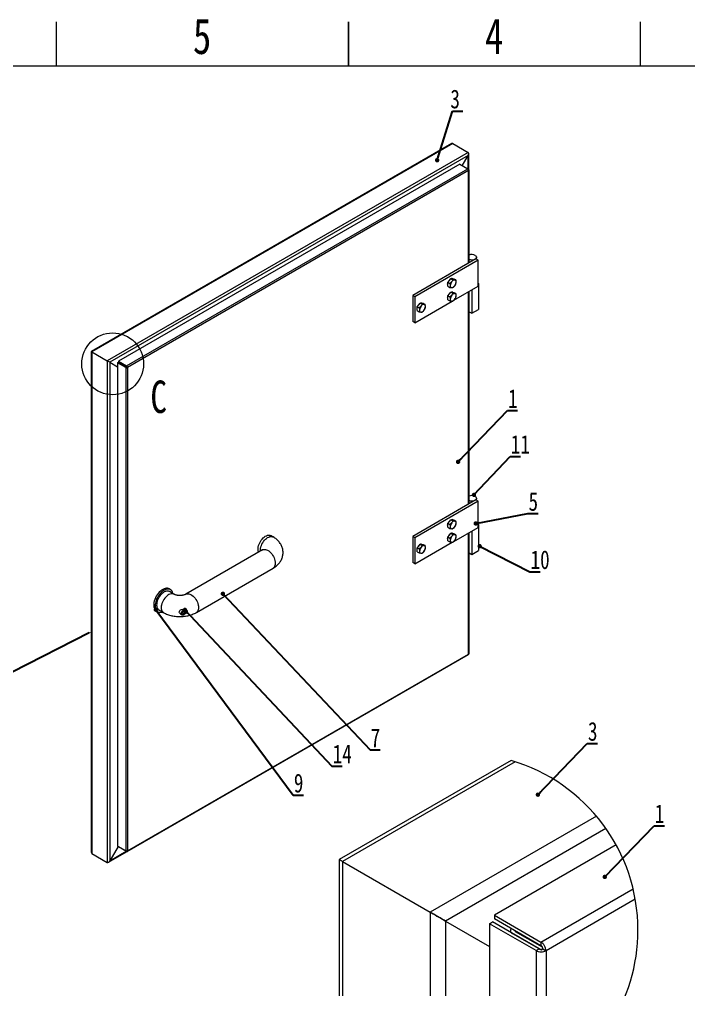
# Model space of a CAD drawing. Header units: millimetres. Extents: x 1498 to 4821, y -76 to 2271.
# Drawn here: x 2708 to 3626, y 939 to 2270 of the extents above; entities that cross this region are included whole.
import ezdxf
from ezdxf import colors
from ezdxf.entities.mleader import LeaderData, LeaderLine
from ezdxf.math import Vec2, Vec3

# ---------------------------------------------------------------- set-up
doc = ezdxf.new("R2010")
doc.units = ezdxf.units.MM
doc.styles.add('SLDTEXTSTYLE0', font='TXT', dxfattribs={"width": 0.75})
doc.dimstyles.new('SLDDIMSTYLE0', dxfattribs={"dimscale": 12, "dimtxt": 1.852083, "dimasz": 1.5, "dimexe": 0, "dimexo": 0.0625, "dimgap": 0.463021, "dimtad": 1, "dimdec": 0, "dimrnd": 1e-09, "dimzin": 12, "dimdsep": 46, "dimtxsty": 'SLDTEXTSTYLE0', "dimcen": 0.09, "dimadec": 0, "dimazin": 3, "dimtfac": 1, "dimtdec": 0, "dimtofl": 0, "dimtmove": 0, "dimatfit": 3, "dimfxl": 1, "dimfrac": 2, "dimtolj": 1, "dimtzin": 12, "dimarcsym": 0})

msp = doc.modelspace()

# ---------------------------------------------------------------- linework, layer by layer
at = {"linetype": 'Continuous', "lineweight": 18}
for p, q in [((2758.9, 2206.2), (2758.9, 2266.2)), ((3159.3, 2266.2), (3159.3, 2206.2)), ((3159.3, 2206.2), (3159.3, 2266.2)), ((3559.6, 2206.2), (3559.6, 2266.2)), ((1557.9, 2206.2), (4760.6, 2206.2))]:
    msp.add_line(p, q, dxfattribs=at)
at = {"lineweight": 18}
for p, q in [((3300.6, 2099.4), (2806.7, 1814.3)), ((3302.4, 2099.6), (2807.5, 1813.8)), ((3302.4, 2099.6), (3323.5, 2087.4)), ((3323.5, 2087.4), (2828.5, 1801.7)), ((3323.5, 2083.1), (2832.2, 1799.5)), ((3315.3, 2069), (3323.5, 2083.1)), ((3323.5, 2064.3), (3323.5, 2083.1)), ((3324.3, 2063.8), (3324.3, 2085.7)), ((3311.8, 2071), (2843.9, 1800.9)), ((2855.1, 1794.5), (3323, 2064.6)), ((3324.1, 2062.5), (2856.3, 1792.4)), ((3311.8, 2071), (3323, 2064.6)), ((3324.1, 2063.9), (3323, 2064.6)), ((3324.1, 2063.9), (3323.8, 2063.7)), ((3324.1, 1935.6), (3324.1, 2062.5)), ((3324.6, 1935.9), (3324.6, 2063.2)), ((3335, 1940.7), (3335, 1943.5)), ((3334, 1941.3), (3247.4, 1891.3)), ((3337.1, 1939.5), (3250.5, 1889.5)), ((3337.1, 1939.5), (3334, 1941.3)), ((3337.1, 1903.8), (3337.1, 1939.5)), ((3295.7, 1909.3), (3297.7, 1911.8)), ((3295.7, 1909.3), (3298.5, 1907.7)), ((3295.7, 1906.6), (3295.7, 1909.3)), ((3295.7, 1904), (3295.7, 1906.6)), ((3295.7, 1904), (3298.5, 1902.3)), ((3297.7, 1911.8), (3299.7, 1914.3)), ((3299.7, 1914.3), (3302.5, 1912.7)), ((3299.7, 1914.3), (3301.7, 1914.1)), ((3302.5, 1912.7), (3300.9, 1910)), ((3301.7, 1914.1), (3303.7, 1914)), ((3302.5, 1902), (3304.9, 1904.3)), ((3303.6, 1884.5), (3337.1, 1903.8)), ((3303.7, 1914), (3306.5, 1912.4)), ((3306.5, 1912.4), (3304.9, 1912.3)), ((3337.7, 1907.7), (3337.1, 1908.1)), ((3337.1, 1907.4), (3337.7, 1907.7)), ((3337.7, 1907.7), (3337.7, 1872)), ((3250.5, 1889.5), (3247.4, 1891.3)), ((3247.4, 1891.3), (3247.4, 1855.6)), ((3250.5, 1889.5), (3250.5, 1853.8)), ((3295.7, 1890.7), (3297.7, 1893.2)), ((3295.7, 1890.7), (3298.5, 1889.1)), ((3295.7, 1888.1), (3295.7, 1890.7)), ((3297.7, 1893.2), (3299.7, 1895.7)), ((3298.5, 1902.3), (3300.9, 1902)), ((3299.7, 1895.7), (3302.5, 1894.1)), ((3299.7, 1895.7), (3301.7, 1895.6)), ((3302.5, 1894.1), (3300.9, 1891.4)), ((3301.7, 1895.6), (3303.7, 1895.4)), ((3303.7, 1895.4), (3306.5, 1893.8)), ((3306.5, 1893.8), (3304.9, 1893.8)), ((3324.1, 1694.4), (3324.1, 1896.3)), ((3324.6, 1694.7), (3324.6, 1896.6)), ((3328.4, 1898.8), (3328.4, 1866.7)), ((3250.5, 1853.8), (3301.7, 1883.4)), ((3253.6, 1875.7), (3255.6, 1878.2)), ((3255.6, 1878.2), (3257.7, 1880.7)), ((3257.7, 1880.7), (3260.4, 1879.1)), ((3257.7, 1880.7), (3259.7, 1880.6)), ((3260.4, 1879.1), (3258.8, 1876.4)), ((3259.7, 1880.6), (3261.7, 1880.4)), ((3261.7, 1880.4), (3264.5, 1878.8)), ((3264.5, 1878.8), (3262.8, 1878.8)), ((3295.7, 1885.4), (3295.7, 1888.1)), ((3295.7, 1885.4), (3298.5, 1883.8)), ((3298.5, 1883.8), (3300.9, 1883.4)), ((3302.5, 1883.4), (3304.9, 1885.7)), ((3253.6, 1875.7), (3256.4, 1874.1)), ((3253.6, 1873.1), (3253.6, 1875.7)), ((3253.6, 1870.4), (3253.6, 1873.1)), ((3253.6, 1870.4), (3256.4, 1868.8)), ((3256.4, 1868.8), (3258.8, 1868.4)), ((3260.4, 1868.4), (3262.8, 1870.7)), ((3324.6, 1868.8), (3328.4, 1866.7)), ((3328.4, 1866.7), (3337.7, 1872)), ((3250.5, 1853.8), (3247.4, 1855.6)), ((2806.7, 1814.3), (2806.7, 1581)), ((2807.5, 1813.8), (2828.5, 1801.7)), ((2807.5, 1813.8), (2807.5, 1580.8)), ((2828.5, 1801.7), (2828.5, 1593.6)), ((2832.2, 1799.5), (2842.7, 1793.5)), ((2832.2, 1799.5), (2832.2, 1116)), ((2842.7, 1798.9), (2843.5, 1799.3)), ((2853.9, 1792.4), (2842.7, 1798.9)), ((2842.7, 1798.9), (2842.7, 1135.9)), ((2854.7, 1792.9), (2843.5, 1799.3)), ((2843.9, 1800.9), (2855.1, 1794.5)), ((2843.9, 1800.9), (2843.9, 1800.1)), ((2855.1, 1793.6), (2843.9, 1800.1)), ((2847.8, 1797.2), (2847.8, 1796.8)), ((2848.3, 1796.6), (2855.1, 1792.6)), ((2849, 1797), (2849, 1797.1)), ((2855.4, 1793.3), (2849, 1797)), ((2853.9, 1792.4), (2854.7, 1792.9)), ((2853.9, 1792.4), (2853.9, 1129.4)), ((2855.1, 1794.5), (2855.1, 1793.6)), ((2855.1, 1792.6), (2855.6, 1792.9)), ((2855.1, 1792.6), (2855.1, 1792.6)), ((2855.6, 1792.8), (2856.3, 1792.4)), ((2856.3, 1792.4), (2856.3, 1129.5)), ((3324.1, 1605), (3324.1, 1694.4)), ((3324.6, 1605.3), (3324.6, 1694.7)), ((3334, 1610.7), (3247.4, 1560.7)), ((3337.1, 1608.9), (3334, 1610.7)), ((3335, 1610.1), (3335, 1612.8)), ((3337.1, 1608.9), (3250.5, 1558.9)), ((3337.1, 1573.2), (3337.1, 1608.9)), ((2828.5, 1593.6), (2828.5, 1291.5)), ((3297.7, 1581.2), (3299.7, 1583.7)), ((3299.7, 1583.7), (3302.5, 1582.1)), ((3299.7, 1583.7), (3301.7, 1583.5)), ((3301.7, 1583.5), (3303.7, 1583.3)), ((3303.7, 1583.3), (3306.5, 1581.7)), ((2806.7, 1581), (2806.7, 1279.7)), ((2807.5, 1581.5), (2807.5, 1279.4)), ((3295.7, 1578.7), (3297.7, 1581.2)), ((3295.7, 1578.7), (3298.5, 1577.1)), ((3295.7, 1576), (3295.7, 1578.7)), ((3295.7, 1573.3), (3295.7, 1576)), ((3295.7, 1573.3), (3298.5, 1571.7)), ((3298.5, 1571.7), (3300.9, 1571.3)), ((3302.5, 1582.1), (3300.9, 1579.4)), ((3302.5, 1571.4), (3304.9, 1573.7)), ((3303.6, 1553.8), (3337.1, 1573.2)), ((3306.5, 1581.7), (3304.9, 1581.7)), ((3337.7, 1577.1), (3337.1, 1577.5)), ((3337.1, 1576.8), (3337.7, 1577.1)), ((3337.7, 1577.1), (3337.7, 1541.4)), ((3056, 1560.1), (3052.9, 1561.9)), ((3250.5, 1558.9), (3247.4, 1560.7)), ((3247.4, 1560.7), (3247.4, 1525)), ((3250.5, 1558.9), (3250.5, 1523.2)), ((3295.7, 1560.1), (3297.7, 1562.6)), ((3295.7, 1560.1), (3298.5, 1558.5)), ((3295.7, 1557.4), (3295.7, 1560.1)), ((3295.7, 1554.7), (3295.7, 1557.4)), ((3297.7, 1562.6), (3299.7, 1565.1)), ((3299.7, 1565.1), (3302.5, 1563.5)), ((3299.7, 1565.1), (3301.7, 1564.9)), ((3302.5, 1563.5), (3300.9, 1560.8)), ((3301.7, 1564.9), (3303.7, 1564.8)), ((3303.7, 1564.8), (3306.5, 1563.1)), ((3306.5, 1563.1), (3304.9, 1563.1)), ((3324.1, 1399.5), (3324.1, 1565.7)), ((3324.6, 1400.2), (3324.6, 1566)), ((3328.4, 1568.2), (3328.4, 1536)), ((3250.5, 1523.2), (3301.7, 1552.8)), ((3253.6, 1545.1), (3255.6, 1547.6)), ((3253.6, 1545.1), (3256.4, 1543.5)), ((3253.6, 1542.4), (3253.6, 1545.1)), ((3255.6, 1547.6), (3257.7, 1550.1)), ((3257.7, 1550.1), (3260.4, 1548.5)), ((3257.7, 1550.1), (3259.7, 1549.9)), ((3260.4, 1548.5), (3258.8, 1545.8)), ((3259.7, 1549.9), (3261.7, 1549.8)), ((3261.7, 1549.8), (3264.5, 1548.1)), ((3264.5, 1548.1), (3262.8, 1548.1)), ((3295.7, 1554.7), (3298.5, 1553.1)), ((3298.5, 1553.1), (3300.9, 1552.8)), ((3302.5, 1552.8), (3304.9, 1555.1)), ((3041.6, 1542.2), (2936.4, 1481.5)), ((3253.6, 1539.7), (3253.6, 1542.4)), ((3253.6, 1539.7), (3256.4, 1538.1)), ((3256.4, 1538.1), (3258.8, 1537.8)), ((3260.4, 1537.8), (3262.8, 1540.1)), ((3324.6, 1538.2), (3328.4, 1536)), ((3328.4, 1536), (3337.7, 1541.4)), ((2950.8, 1456.5), (3056, 1517.2)), ((3250.5, 1523.2), (3247.4, 1525)), ((2915.2, 1487.7), (2913.4, 1488.8)), ((2919.9, 1481.5), (2913.7, 1485.1)), ((2895.9, 1458.5), (2897.7, 1457.4)), ((2899.2, 1460.1), (2905.4, 1456.5)), ((2928.8, 1454.6), (2931.1, 1453.3)), ((2933.7, 1458.9), (2932.1, 1457)), ((2932.1, 1457), (2932.1, 1454.9)), ((2932.6, 1456.8), (2932.1, 1456.2)), ((2932.1, 1455.7), (2933.7, 1454.8)), ((2933.7, 1454.8), (2932.1, 1454.9)), ((2933.4, 1457.8), (2932.6, 1456.8)), ((2933.4, 1457.8), (2933.4, 1458.5)), ((2933.4, 1457.8), (2935.2, 1456.7)), ((2933.7, 1458.9), (2935.2, 1458.8)), ((2935.2, 1456.7), (2933.7, 1454.8)), ((2935.2, 1456.7), (2935.2, 1458.8)), ((2855.9, 1128.7), (3323.8, 1398.8)), ((2856.3, 1129.5), (3324.1, 1399.5)), ((3323.9, 1398.9), (3324.3, 1399.1)), ((3324.3, 1399.1), (3324.3, 1399.6)), ((2828.5, 1291.5), (2828.5, 1113.8)), ((2806.7, 1279), (2806.7, 1127.7)), ((2807.5, 1279.4), (2807.5, 1126)), ((3382.2, 1253.4), (3146.7, 1117.5)), ((3387.9, 1251.7), (3151.1, 1115)), ((3499.2, 1177.1), (3271.3, 1045.6)), ((3512.3, 1160.2), (3292.5, 1033.3)), ((2843.5, 1135.5), (2832.2, 1116)), ((2853.9, 1129.4), (2842.7, 1135.9)), ((2855.1, 1128.8), (2843.9, 1135.2)), ((2843.9, 1135.2), (2843.9, 1135.2)), ((3526.3, 1137.7), (3359.4, 1041.3)), ((2807.5, 1126), (2828.5, 1113.8)), ((2830.4, 1114), (2855.7, 1128.6)), ((2832.2, 1116), (2854.7, 1129)), ((2855.1, 1128.8), (2855.1, 1129.2)), ((3146.7, 1117.5), (3146.7, 845.7)), ((3151.1, 1115), (3271.3, 1045.6)), ((3151.1, 1115), (3151.1, 841.6)), ((3423.3, 1004.4), (3549.6, 1077.4)), ((3552.5, 1063.3), (3430.2, 992.6)), ((3271.3, 1045.6), (3271.3, 782.5)), ((3359.4, 1041.3), (3423.3, 1004.4)), ((3359.4, 1041.3), (3359.4, 1036.4)), ((3292.5, 1033.3), (3352.6, 998.6)), ((3292.5, 1033.3), (3292.5, 779.6)), ((3352.6, 1029.6), (3356.9, 1032.1)), ((3416.5, 992.8), (3352.6, 1029.6)), ((3352.6, 1029.6), (3352.6, 781.8)), ((3420.8, 995.2), (3356.9, 1032.1)), ((3423.3, 999.5), (3359.4, 1036.4)), ((3381.4, 1020.2), (3381.4, 1017.9)), ((3384.2, 1016.3), (3423.4, 993.7)), ((3388.5, 1018.7), (3388.5, 1019.6)), ((3425.2, 997.5), (3388.5, 1018.7)), ((3423.3, 1004.4), (3423.3, 999.5)), ((3416.5, 992.8), (3420.8, 995.2)), ((3416.5, 992.8), (3416.5, 801.4)), ((3423.4, 993.7), (3426, 995.2)), ((3423.4, 993.7), (3423.4, 993.6)), ((3426, 995.1), (3430.2, 992.6)), ((3430.2, 992.6), (3430.2, 808.4))]:
    msp.add_line(p, q, dxfattribs=at)
at = {"lineweight": 18, "flags": 128}
for points in [[(3333.1, 1946.1), (3334, 1945.5), (3334.6, 1944.8), (3334.9, 1944), (3335, 1943.2), (3334.7, 1942.4), (3334.1, 1941.6), (3333.3, 1940.9), (3332.3, 1940.4), (3331, 1940), (3329.7, 1939.7), (3328.3, 1939.7), (3326.8, 1939.8), (3325.5, 1940.1), (3324.6, 1940.4)], [(3295.3, 1906.9), (3295.4, 1908), (3295.7, 1909)], [(3295.7, 1905.1), (3295.4, 1905.8), (3295.3, 1906.9)], [(3295.3, 1888.3), (3295.4, 1889.4), (3295.7, 1890.4)], [(3295.7, 1886.5), (3295.4, 1887.3), (3295.3, 1888.3)], [(3253.3, 1873.3), (3253.4, 1874.4), (3253.6, 1875.4)], [(3253.6, 1871.5), (3253.4, 1872.3), (3253.3, 1873.3)], [(2848, 1797.7), (2847.9, 1797.6), (2847.8, 1797.4), (2847.8, 1797.2), (2847.8, 1797.1), (2847.9, 1796.9), (2848.1, 1796.7), (2848.3, 1796.6)], [(3333.1, 1615.5), (3334, 1614.9), (3334.6, 1614.1), (3334.9, 1613.3), (3335, 1612.5), (3334.7, 1611.7), (3334.1, 1611), (3333.3, 1610.3), (3332.3, 1609.8), (3331, 1609.4), (3329.7, 1609.1), (3328.3, 1609), (3326.8, 1609.2), (3325.5, 1609.4), (3324.6, 1609.7)], [(3295.3, 1576.2), (3295.4, 1577.4), (3295.7, 1578.4)], [(3295.7, 1574.5), (3295.4, 1575.2), (3295.3, 1576.2)], [(3036.3, 1539.2), (3036.1, 1539.6), (3035.7, 1541), (3035.5, 1542.6), (3035.5, 1544.3), (3035.7, 1546.2), (3036.1, 1548.1), (3036.8, 1550), (3037.6, 1551.9), (3038.6, 1553.8), (3039.7, 1555.5), (3041, 1557.1), (3042.4, 1558.6), (3043.8, 1559.9), (3045.3, 1560.9), (3046.8, 1561.7), (3048.3, 1562.3), (3049.7, 1562.5), (3051, 1562.5), (3052.2, 1562.2), (3052.9, 1561.9)], [(3038.6, 1540.5), (3038.6, 1540.8), (3038.6, 1542.6), (3038.8, 1544.4), (3039.2, 1546.3), (3039.9, 1548.2), (3040.7, 1550.1), (3041.7, 1552), (3042.8, 1553.7), (3044.1, 1555.4), (3045.5, 1556.8), (3046.9, 1558.1), (3048.4, 1559.1), (3049.9, 1559.9), (3051.4, 1560.5), (3052.8, 1560.7), (3054.1, 1560.7), (3055.3, 1560.4), (3056, 1560.1)], [(3295.3, 1557.6), (3295.4, 1558.8), (3295.7, 1559.8)], [(3295.7, 1555.9), (3295.4, 1556.6), (3295.3, 1557.6)], [(3253.3, 1542.6), (3253.4, 1543.8), (3253.6, 1544.8)], [(3041.6, 1542.2), (3041.7, 1542.3), (3042.8, 1542.7), (3044.1, 1542.9), (3045.5, 1542.8), (3046.9, 1542.4), (3048.4, 1541.7), (3049.9, 1540.8), (3051.4, 1539.6), (3052.8, 1538.3), (3054.1, 1536.7), (3055.3, 1535), (3056.4, 1533.2), (3057.3, 1531.3), (3058, 1529.4), (3058.5, 1527.5), (3058.9, 1525.6), (3059, 1523.8)], [(3253.6, 1540.9), (3253.4, 1541.6), (3253.3, 1542.6)], [(3059, 1523.8), (3058.9, 1522.2), (3058.5, 1520.7), (3058, 1519.4), (3057.3, 1518.3), (3056.4, 1517.5), (3056, 1517.2)], [(2913.4, 1488.8), (2912.4, 1489.2), (2911, 1489.6), (2909.6, 1489.6), (2908, 1489.3), (2906.4, 1488.8), (2904.7, 1488), (2903.1, 1486.9), (2901.5, 1485.6), (2899.9, 1484.1), (2898.4, 1482.4), (2897, 1480.6), (2895.8, 1478.6), (2894.7, 1476.5), (2893.8, 1474.4), (2893.1, 1472.3), (2892.6, 1470.1), (2892.3, 1468.1), (2892.2, 1466.2), (2892.4, 1464.3), (2892.8, 1462.7), (2893.3, 1461.2), (2894.1, 1460), (2895.1, 1459), (2895.9, 1458.5)], [(2918.6, 1482.2), (2918.5, 1482.7), (2918.1, 1484.3), (2917.4, 1485.6), (2916.5, 1486.7), (2915.4, 1487.6), (2914.2, 1488.2), (2912.9, 1488.5), (2911.4, 1488.5), (2909.9, 1488.3), (2908.2, 1487.7), (2906.6, 1486.9), (2904.9, 1485.9), (2903.3, 1484.6), (2901.7, 1483), (2900.3, 1481.3), (2898.9, 1479.5), (2897.7, 1477.5), (2896.6, 1475.4), (2895.7, 1473.3), (2895, 1471.2), (2894.5, 1469.1), (2894.2, 1467), (2894.1, 1465.1), (2894.2, 1463.3), (2894.6, 1461.6), (2895.2, 1460.2), (2896, 1458.9), (2896.9, 1457.9), (2898.1, 1457.2), (2899.4, 1456.8), (2900.8, 1456.6), (2902.3, 1456.7), (2903.9, 1457.1), (2904.2, 1457.2)], [(2913.7, 1485.1), (2913.6, 1485.1), (2912.4, 1485.6), (2911.1, 1485.7), (2909.8, 1485.6), (2908.3, 1485.2), (2906.8, 1484.6), (2905.4, 1483.6), (2903.9, 1482.5), (2902.5, 1481.1), (2901.1, 1479.6), (2899.9, 1477.9), (2898.9, 1476), (2898, 1474.2), (2897.2, 1472.2), (2896.7, 1470.3), (2896.4, 1468.4), (2896.3, 1466.7)], [(2919.8, 1481.5), (2919.7, 1481.6), (2918.6, 1482), (2917.3, 1482.2), (2916, 1482.1), (2914.5, 1481.7), (2913, 1481), (2911.5, 1480.1), (2910.1, 1478.9), (2908.7, 1477.5), (2907.3, 1476), (2906.1, 1474.3), (2905.1, 1472.5), (2904.1, 1470.6), (2903.4, 1468.7), (2902.9, 1466.7), (2902.6, 1464.9), (2902.4, 1463.1)], [(2936.4, 1481.5), (2936.5, 1481.6), (2937.7, 1482), (2938.9, 1482.2), (2940.3, 1482.1), (2941.7, 1481.7), (2943.2, 1481), (2944.7, 1480.1), (2946.2, 1478.9), (2947.6, 1477.5), (2948.9, 1476), (2950.1, 1474.3), (2951.2, 1472.5), (2952.1, 1470.6), (2952.8, 1468.7), (2953.4, 1466.7), (2953.7, 1464.9), (2953.8, 1463.1)], [(2896.3, 1466.7), (2896.4, 1465), (2896.7, 1463.5), (2897.2, 1462.2), (2898, 1461.1), (2898.9, 1460.3), (2899.2, 1460.1)], [(2902.4, 1463.1), (2902.6, 1461.4), (2902.9, 1460), (2903.4, 1458.7), (2904.1, 1457.6), (2905.1, 1456.7), (2905.4, 1456.5)], [(2928.8, 1454.7), (2928.4, 1454.9), (2927.6, 1455.9), (2927.3, 1457), (2927.5, 1458), (2928.1, 1459), (2929.1, 1459.9), (2930.4, 1460.6), (2932.1, 1461), (2934.3, 1461), (2936.4, 1460.3), (2936.4, 1460.3)], [(2931.1, 1453.3), (2930.9, 1453.4), (2930.5, 1454), (2930.3, 1454.8), (2930.3, 1455.8), (2930.5, 1456.8), (2930.9, 1457.9), (2931.5, 1458.9), (2932.3, 1459.8), (2933.1, 1460.5), (2933.9, 1460.9), (2934.4, 1461)], [(2936.4, 1458.4), (2936.3, 1459.2), (2936, 1459.9), (2935.5, 1460.3), (2934.8, 1460.4), (2934.1, 1460.2), (2933.3, 1459.7), (2932.6, 1459.1), (2931.9, 1458.2), (2931.4, 1457.2), (2931.1, 1456.2), (2931, 1455.3), (2931.1, 1454.5), (2931.4, 1453.8), (2931.9, 1453.4), (2932.6, 1453.3), (2933.3, 1453.5), (2934.1, 1454), (2934.8, 1454.6), (2935.5, 1455.5), (2936, 1456.5), (2936.3, 1457.5), (2936.4, 1458.4)], [(2953.8, 1463.1), (2953.7, 1461.4), (2953.4, 1460), (2952.8, 1458.7), (2952.1, 1457.6), (2951.2, 1456.7), (2950.8, 1456.5)], [(3151.1, 1115), (3149.3, 1116), (3147.9, 1116.8), (3147, 1117.3), (3146.7, 1117.5), (3146.7, 1117.5)], [(3151.1, 1115), (3149.4, 1115.9), (3148.1, 1116.7), (3147.2, 1117.2), (3146.8, 1117.5), (3146.7, 1117.5)], [(3271.3, 1045.6), (3273.3, 1044.4), (3275.6, 1043.1), (3278.1, 1041.7), (3280.6, 1040.2), (3283.2, 1038.7), (3285.8, 1037.2), (3288.3, 1035.8), (3290.5, 1034.5), (3292.5, 1033.3)], [(3292.5, 1033.3), (3290.3, 1034.6), (3287.7, 1036.1), (3284.9, 1037.8), (3281.9, 1039.5), (3279, 1041.1), (3276.2, 1042.8), (3273.6, 1044.3), (3271.3, 1045.6)], [(3382.6, 1023), (3382.1, 1022.4), (3381.6, 1021.3), (3381.4, 1020.2), (3381.6, 1019.1), (3382.1, 1018.1), (3383, 1017.1), (3384.2, 1016.3)]]:
    msp.add_lwpolyline(points, dxfattribs=at)
at = {"lineweight": 18}
msp.add_circle((2836, 1797.4), 42.4, dxfattribs=at)
for centre, radius, start, end in [((3328.4, 1937.1), 10.2, 62.6432, 111.7686), ((3304, 1906.5), 8.64, 122.9846, 159.4263), ((3307.6, 1904.4), 8.73, 140.2279, 177.3607), ((3301.3, 1904.4), 2.5, 170.7481, 259.4532), ((3301.1, 1912), 2.36, 62.3742, 107.3122), ((3305.2, 1907.1), 5.19, 93.4295, 146.5651), ((3300.5, 1907.1), 5.19, 273.4295, 326.5651), ((3304.4, 1909.9), 2.5, 350.7481, 79.4532), ((3298.2, 1909.9), 8.73, 320.2279, 357.3607), ((3304, 1888), 8.64, 122.9846, 159.4263), ((3307.6, 1885.8), 8.73, 140.2279, 177.3607), ((3301.1, 1893.4), 2.36, 62.3742, 107.3122), ((3305.2, 1888.6), 5.19, 93.4295, 146.5651), ((3304.4, 1891.3), 2.5, 350.7481, 79.4532), ((3298.2, 1891.3), 8.73, 320.2279, 357.3607), ((3261.9, 1873), 8.64, 122.9846, 159.4263), ((3265.5, 1870.8), 8.73, 140.2279, 177.3607), ((3259, 1878.4), 2.36, 62.3742, 107.3122), ((3263.1, 1873.6), 5.19, 93.4295, 146.5651), ((3262.3, 1876.3), 2.5, 350.7481, 79.4532), ((3256.1, 1876.3), 8.73, 320.2279, 357.3607), ((3301.3, 1885.8), 2.5, 170.7481, 259.4532), ((3300.5, 1888.6), 5.19, 273.4295, 326.5651), ((3259.2, 1870.8), 2.5, 170.7481, 259.4532), ((3258.5, 1873.6), 5.19, 273.4295, 326.5651), ((2849.1, 1797.3), 0.324, 185.6948, 245.6253), ((3328.4, 1606.5), 10.2, 62.6432, 111.7686), ((3301.1, 1581.4), 2.36, 62.3742, 107.3122), ((3304, 1575.9), 8.64, 122.9846, 159.4263), ((3307.6, 1573.8), 8.73, 140.2279, 177.3607), ((3301.3, 1573.8), 2.5, 170.7481, 259.4532), ((3305.2, 1576.5), 5.19, 93.4295, 146.5651), ((3300.5, 1576.5), 5.19, 273.4295, 326.5651), ((3304.4, 1579.2), 2.5, 350.7481, 79.4532), ((3298.2, 1579.2), 8.73, 320.2279, 357.3607), ((3304, 1557.3), 8.64, 122.9846, 159.4263), ((3307.6, 1555.2), 8.73, 140.2279, 177.3607), ((3301.1, 1562.8), 2.36, 62.3742, 107.3122), ((3305.2, 1557.9), 5.19, 93.4295, 146.5651), ((3304.4, 1560.7), 2.5, 350.7481, 79.4532), ((3298.2, 1560.7), 8.73, 320.2279, 357.3607), ((3261.9, 1542.3), 8.64, 122.9846, 159.4263), ((3265.5, 1540.2), 8.73, 140.2279, 177.3607), ((3259, 1547.8), 2.36, 62.3742, 107.3122), ((3263.1, 1542.9), 5.19, 93.4295, 146.5651), ((3262.3, 1545.7), 2.5, 350.7481, 79.4532), ((3256.1, 1545.7), 8.73, 320.2279, 357.3607), ((3301.3, 1555.2), 2.5, 170.7481, 259.4532), ((3300.5, 1557.9), 5.19, 273.4295, 326.5651), ((3259.2, 1540.2), 2.5, 170.7481, 259.4532), ((3258.5, 1542.9), 5.19, 273.4295, 326.5651), ((2930.2, 1458.8), 3.13, 309.1652, 321.518), ((2929.9, 1459), 3.5, 320.6077, 351.4683), ((3314, 1021), 242.3, 0.0001, 73.6477), ((3314, 1021), 242.3, 226.3466, 360), ((3389.2, 1020.4), 1.85, 185.7022, 245.6124)]:
    msp.add_arc(centre, radius, start, end, dxfattribs=at)
for centre, major_axis, ratio, start_param, end_param in [((3300.6, 2096.4), (1.86, 3.21), 0.577335, 0.000041, 0.785358), ((3300.6, 2096.4), (1.86, 3.21), 0.577335, 0.000041, 0.785358), ((3321.6, 2084.2), (1.86, 3.21), 0.577335, 4.71243, 6.283226), ((3321.6, 2084.2), (1.86, 3.21), 0.577335, 4.71243, 6.283226), ((2809.3, 1812.8), (2.63, -1.52), 0.00007, 2.356235, 3.141552), ((2809.3, 1812.8), (2.63, -1.52), 0.00007, 2.356235, 3.141633), ((2830.4, 1800.6), (2.63, -1.52), 0.00007, 0.785439, 2.356235), ((2830.4, 1800.6), (2.63, -1.52), 0.00007, 0.785439, 2.356235), ((2809.3, 1129.2), (1.86, 3.21), 0.577335, 2.356235, 3.141633), ((2809.3, 1129.2), (1.86, 3.21), 0.577335, 2.356235, 3.141633), ((2830.4, 1117), (1.86, 3.21), 0.577335, 3.141633, 4.71243), ((2830.4, 1117), (1.86, 3.21), 0.577335, 3.141633, 4.71243)]:
    msp.add_ellipse(centre, major_axis=major_axis, ratio=ratio, start_param=start_param, end_param=end_param, dxfattribs=at)
for points in [[(3323, 2064.6), (3323.1, 2064.5), (3323.4, 2064.2), (3323.8, 2063.7), (3324.1, 2063.1), (3324.1, 2062.7), (3324.1, 2062.5)], [(3324.1, 2062.5), (3324.3, 2062.6), (3324.6, 2062.8), (3324.7, 2063.2), (3324.6, 2063.6), (3324.3, 2063.8), (3324.1, 2063.9)], [(2853.9, 1792.4), (2854.1, 1792.4), (2854.4, 1792.2), (2855.1, 1792.1), (2855.8, 1792.2), (2856.1, 1792.3), (2856.3, 1792.4)], [(2854.7, 1792.9), (2854.7, 1792.8), (2854.9, 1792.8), (2855.1, 1792.7), (2855.4, 1792.8), (2855.5, 1792.8), (2855.6, 1792.8)], [(2856.3, 1792.4), (2856.3, 1792.6), (2856.3, 1793), (2856, 1793.6), (2855.6, 1794.2), (2855.3, 1794.4), (2855.1, 1794.5)], [(2855.6, 1792.8), (2855.6, 1792.9), (2855.5, 1793.1), (2855.4, 1793.3), (2855.3, 1793.5), (2855.2, 1793.6), (2855.1, 1793.6)], [(3324.6, 1400.2), (3324.6, 1400.1), (3324.6, 1399.8), (3324.3, 1399.6), (3324.1, 1399.5)], [(2856.3, 1129.5), (2856.1, 1129.4), (2855.8, 1129.2), (2855.1, 1129.1), (2854.4, 1129.2), (2854.1, 1129.4), (2853.9, 1129.4)], [(2855.1, 1128.8), (2855.3, 1128.7), (2855.6, 1128.6), (2856, 1128.7), (2856.3, 1129), (2856.3, 1129.3), (2856.3, 1129.5)]]:
    msp.add_open_spline(points, degree=3, dxfattribs=at)
for points, knots in [([(3300.9, 1910), (3300.8, 1909.9), (3300.1, 1909.1), (3299.3, 1908.4), (3298.5, 1907.7)], [0, 0, 0, 0, 0.070215, 1, 1, 1, 1]), ([(3298.5, 1907.7), (3298.6, 1907), (3298.8, 1906), (3298.8, 1905), (3298.8, 1904.8)], [0, 0, 0, 0, 0.7581486, 1, 1, 1, 1]), ([(3298.8, 1904.8), (3298.8, 1904.1), (3298.7, 1903.3), (3298.5, 1902.5), (3298.5, 1902.3)], [0, 0, 0, 0, 0.776287, 1, 1, 1, 1]), ([(3304.9, 1912.3), (3304.8, 1912.3), (3304.1, 1912.4), (3303.3, 1912.6), (3302.5, 1912.7)], [0, 0, 0, 0, 0.070215, 1, 1, 1, 1]), ([(3304.9, 1904.3), (3304.9, 1904.3), (3305.6, 1905.2), (3306.1, 1906.1), (3306.5, 1907)], [0, 0, 0, 0, 0.070215, 1, 1, 1, 1]), ([(3306.9, 1909.5), (3306.9, 1909.7), (3306.9, 1910.6), (3306.7, 1911.6), (3306.5, 1912.4)], [0, 0, 0, 0, 0.241851, 1, 1, 1, 1]), ([(3306.5, 1907), (3306.6, 1907.2), (3306.8, 1907.9), (3306.8, 1908.8), (3306.9, 1909.5)], [0, 0, 0, 0, 0.223713, 1, 1, 1, 1]), ([(3300.9, 1891.4), (3300.8, 1891.4), (3300.1, 1890.5), (3299.3, 1889.8), (3298.5, 1889.1)], [0, 0, 0, 0, 0.070215, 1, 1, 1, 1]), ([(3300.9, 1902), (3300.9, 1902), (3301.6, 1901.9), (3302.1, 1901.9), (3302.5, 1902)], [0, 0, 0, 0, 0.070215, 1, 1, 1, 1]), ([(3304.9, 1893.8), (3304.8, 1893.8), (3304.1, 1893.8), (3303.3, 1894), (3302.5, 1894.1)], [0, 0, 0, 0, 0.070215, 1, 1, 1, 1]), ([(3306.9, 1890.9), (3306.9, 1891.1), (3306.9, 1892), (3306.7, 1893), (3306.5, 1893.8)], [0, 0, 0, 0, 0.241851, 1, 1, 1, 1]), ([(3306.5, 1888.4), (3306.6, 1888.6), (3306.8, 1889.3), (3306.8, 1890.2), (3306.9, 1890.9)], [0, 0, 0, 0, 0.223713, 1, 1, 1, 1]), ([(3258.8, 1876.4), (3258.7, 1876.4), (3258, 1875.5), (3257.2, 1874.8), (3256.4, 1874.1)], [0, 0, 0, 0, 0.070215, 1, 1, 1, 1]), ([(3262.8, 1878.8), (3262.8, 1878.8), (3262.1, 1878.8), (3261.2, 1879), (3260.4, 1879.1)], [0, 0, 0, 0, 0.070215, 1, 1, 1, 1]), ([(3264.8, 1875.9), (3264.8, 1876.1), (3264.8, 1877), (3264.6, 1878), (3264.5, 1878.8)], [0, 0, 0, 0, 0.241851, 1, 1, 1, 1]), ([(3264.5, 1873.4), (3264.5, 1873.6), (3264.7, 1874.3), (3264.8, 1875.2), (3264.8, 1875.9)], [0, 0, 0, 0, 0.223713, 1, 1, 1, 1]), ([(3298.5, 1889.1), (3298.6, 1888.4), (3298.8, 1887.4), (3298.8, 1886.5), (3298.8, 1886.2)], [0, 0, 0, 0, 0.7581486, 1, 1, 1, 1]), ([(3298.8, 1886.2), (3298.8, 1885.6), (3298.7, 1884.7), (3298.5, 1883.9), (3298.5, 1883.8)], [0, 0, 0, 0, 0.776287, 1, 1, 1, 1]), ([(3300.9, 1883.4), (3300.9, 1883.4), (3301.6, 1883.3), (3302.1, 1883.4), (3302.5, 1883.4)], [0, 0, 0, 0, 0.070215, 1, 1, 1, 1]), ([(3304.9, 1885.7), (3304.9, 1885.8), (3305.6, 1886.6), (3306.1, 1887.5), (3306.5, 1888.4)], [0, 0, 0, 0, 0.070215, 1, 1, 1, 1]), ([(3256.4, 1874.1), (3256.6, 1873.4), (3256.7, 1872.4), (3256.8, 1871.5), (3256.8, 1871.2)], [0, 0, 0, 0, 0.7581486, 1, 1, 1, 1]), ([(3256.8, 1871.2), (3256.7, 1870.6), (3256.7, 1869.7), (3256.5, 1868.9), (3256.4, 1868.8)], [0, 0, 0, 0, 0.776287, 1, 1, 1, 1]), ([(3258.8, 1868.4), (3258.8, 1868.4), (3259.5, 1868.3), (3260, 1868.4), (3260.4, 1868.4)], [0, 0, 0, 0, 0.070215, 1, 1, 1, 1]), ([(3262.8, 1870.7), (3262.9, 1870.8), (3263.5, 1871.6), (3264, 1872.5), (3264.5, 1873.4)], [0, 0, 0, 0, 0.070215, 1, 1, 1, 1]), ([(3300.9, 1579.4), (3300.8, 1579.3), (3300.1, 1578.5), (3299.3, 1577.8), (3298.5, 1577.1)], [0, 0, 0, 0, 0.070215, 1, 1, 1, 1]), ([(3298.5, 1577.1), (3298.6, 1576.3), (3298.8, 1575.3), (3298.8, 1574.4), (3298.8, 1574.2)], [0, 0, 0, 0, 0.7581486, 1, 1, 1, 1]), ([(3298.8, 1574.2), (3298.8, 1573.5), (3298.7, 1572.6), (3298.5, 1571.9), (3298.5, 1571.7)], [0, 0, 0, 0, 0.776287, 1, 1, 1, 1]), ([(3300.9, 1571.3), (3300.9, 1571.3), (3301.6, 1571.3), (3302.1, 1571.3), (3302.5, 1571.4)], [0, 0, 0, 0, 0.070215, 1, 1, 1, 1]), ([(3304.9, 1581.7), (3304.8, 1581.7), (3304.1, 1581.8), (3303.3, 1581.9), (3302.5, 1582.1)], [0, 0, 0, 0, 0.070215, 1, 1, 1, 1]), ([(3304.9, 1573.7), (3304.9, 1573.7), (3305.6, 1574.6), (3306.1, 1575.5), (3306.5, 1576.4)], [0, 0, 0, 0, 0.070215, 1, 1, 1, 1]), ([(3306.9, 1578.8), (3306.9, 1579.1), (3306.9, 1580), (3306.7, 1581), (3306.5, 1581.7)], [0, 0, 0, 0, 0.241851, 1, 1, 1, 1]), ([(3306.5, 1576.4), (3306.6, 1576.5), (3306.8, 1577.3), (3306.8, 1578.2), (3306.9, 1578.8)], [0, 0, 0, 0, 0.223713, 1, 1, 1, 1]), ([(3056, 1517.2), (3056.5, 1517.5), (3057.9, 1518.3), (3059.9, 1519.8), (3062, 1521.6), (3063.8, 1523.5), (3065.3, 1525.5), (3066.7, 1527.6), (3067.9, 1529.9), (3068.7, 1532.4), (3069.3, 1534.9), (3069.6, 1537.3), (3069.6, 1539.8), (3069.4, 1542.3), (3068.8, 1544.6), (3068, 1546.9), (3067, 1549.1), (3065.7, 1551.3), (3064.2, 1553.3), (3062.5, 1555.2), (3060.6, 1557), (3058.4, 1558.6), (3056.8, 1559.6), (3056, 1560.1)], [0, 0, 0, 0, 0.033203, 0.089383, 0.139318, 0.187951, 0.235313, 0.281545, 0.331911, 0.381016, 0.428945, 0.47594, 0.522251, 0.568124, 0.613739, 0.659357, 0.705246, 0.751685, 0.798953, 0.847313, 0.896972, 0.948034, 1, 1, 1, 1]), ([(3300.9, 1560.8), (3300.8, 1560.7), (3300.1, 1559.9), (3299.3, 1559.2), (3298.5, 1558.5)], [0, 0, 0, 0, 0.070215, 1, 1, 1, 1]), ([(3298.5, 1558.5), (3298.6, 1557.8), (3298.8, 1556.8), (3298.8, 1555.8), (3298.8, 1555.6)], [0, 0, 0, 0, 0.7581486, 1, 1, 1, 1]), ([(3304.9, 1563.1), (3304.8, 1563.1), (3304.1, 1563.2), (3303.3, 1563.4), (3302.5, 1563.5)], [0, 0, 0, 0, 0.070215, 1, 1, 1, 1]), ([(3304.9, 1555.1), (3304.9, 1555.1), (3305.6, 1556), (3306.1, 1556.9), (3306.5, 1557.8)], [0, 0, 0, 0, 0.070215, 1, 1, 1, 1]), ([(3306.9, 1560.3), (3306.9, 1560.5), (3306.9, 1561.4), (3306.7, 1562.4), (3306.5, 1563.1)], [0, 0, 0, 0, 0.241851, 1, 1, 1, 1]), ([(3306.5, 1557.8), (3306.6, 1558), (3306.8, 1558.7), (3306.8, 1559.6), (3306.9, 1560.3)], [0, 0, 0, 0, 0.223713, 1, 1, 1, 1]), ([(3258.8, 1545.8), (3258.7, 1545.7), (3258, 1544.9), (3257.2, 1544.2), (3256.4, 1543.5)], [0, 0, 0, 0, 0.070215, 1, 1, 1, 1]), ([(3256.4, 1543.5), (3256.6, 1542.8), (3256.7, 1541.8), (3256.8, 1540.8), (3256.8, 1540.6)], [0, 0, 0, 0, 0.7581486, 1, 1, 1, 1]), ([(3262.8, 1548.1), (3262.8, 1548.1), (3262.1, 1548.2), (3261.2, 1548.4), (3260.4, 1548.5)], [0, 0, 0, 0, 0.070215, 1, 1, 1, 1]), ([(3264.8, 1545.3), (3264.8, 1545.5), (3264.8, 1546.4), (3264.6, 1547.4), (3264.5, 1548.1)], [0, 0, 0, 0, 0.241851, 1, 1, 1, 1]), ([(3264.5, 1542.8), (3264.5, 1543), (3264.7, 1543.7), (3264.8, 1544.6), (3264.8, 1545.3)], [0, 0, 0, 0, 0.223713, 1, 1, 1, 1]), ([(3298.8, 1555.6), (3298.8, 1554.9), (3298.7, 1554.1), (3298.5, 1553.3), (3298.5, 1553.1)], [0, 0, 0, 0, 0.776287, 1, 1, 1, 1]), ([(3300.9, 1552.8), (3300.9, 1552.8), (3301.6, 1552.7), (3302.1, 1552.7), (3302.5, 1552.8)], [0, 0, 0, 0, 0.070215, 1, 1, 1, 1]), ([(3042, 1542.5), (3042, 1542.5), (3042, 1542.5), (3041.9, 1542.4), (3041.6, 1542.3), (3041.6, 1542.2)], [0, 0, 0, 0, 0.3069716, 0.7609499, 1, 1, 1, 1]), ([(3256.8, 1540.6), (3256.7, 1539.9), (3256.7, 1539.1), (3256.5, 1538.3), (3256.4, 1538.1)], [0, 0, 0, 0, 0.776287, 1, 1, 1, 1]), ([(3258.8, 1537.8), (3258.8, 1537.8), (3259.5, 1537.7), (3260, 1537.7), (3260.4, 1537.8)], [0, 0, 0, 0, 0.070215, 1, 1, 1, 1]), ([(3262.8, 1540.1), (3262.9, 1540.1), (3263.5, 1541), (3264, 1541.9), (3264.5, 1542.8)], [0, 0, 0, 0, 0.070215, 1, 1, 1, 1]), ([(2936.4, 1481.5), (2936.3, 1481.4), (2936, 1481.3), (2935.4, 1481), (2934.4, 1480.6), (2933.2, 1480.3), (2931.9, 1480), (2930.4, 1479.8), (2928.9, 1479.7), (2927.2, 1479.7), (2925.7, 1479.8), (2924.2, 1480.1), (2922.8, 1480.4), (2921.6, 1480.7), (2920.7, 1481.1), (2920.2, 1481.3), (2919.9, 1481.5), (2919.9, 1481.5)], [0, 0, 0, 0, 0.0380797, 0.1054181, 0.173794, 0.2440232, 0.3161872, 0.3900696, 0.4652551, 0.5412156, 0.617368, 0.6929572, 0.7674926, 0.8406354, 0.9122957, 0.9769859, 1, 1, 1, 1]), ([(2905.4, 1456.5), (2906, 1456.2), (2907.3, 1455.4), (2909.7, 1454.3), (2912.6, 1453.3), (2915.5, 1452.4), (2918.6, 1451.7), (2921.7, 1451.2), (2924.9, 1450.9), (2928.1, 1450.8), (2931.3, 1450.9), (2934.4, 1451.2), (2937.6, 1451.7), (2940.6, 1452.4), (2943.7, 1453.3), (2946.6, 1454.4), (2949, 1455.5), (2950.3, 1456.2), (2950.8, 1456.5)], [0, 0, 0, 0, 0.039568, 0.105293, 0.171178, 0.237124, 0.302892, 0.368411, 0.433719, 0.498922, 0.56416, 0.629567, 0.695284, 0.761473, 0.828276, 0.89578, 0.963963, 1, 1, 1, 1]), ([(2931.1, 1453.3), (2931.3, 1453.2), (2931.7, 1453), (2932.4, 1453), (2933.1, 1453.2), (2933.9, 1453.6), (2934.7, 1454.3), (2935.4, 1455.1), (2935.9, 1456.1), (2936.4, 1457.1), (2936.5, 1458), (2936.6, 1458.6), (2936.5, 1459.3), (2936.4, 1459.9), (2936.1, 1460.3), (2935.9, 1460.5)], [0, 0, 0, 0, 0.061855, 0.141012, 0.222291, 0.307837, 0.395575, 0.483278, 0.570795, 0.658469, 0.746623, 0.794342, 0.841552, 0.931276, 1, 1, 1, 1]), ([(2936.4, 1460.3), (2936.8, 1460.1), (2937.5, 1459.6), (2938.2, 1458.6), (2938.3, 1457.6), (2938, 1456.7), (2937.3, 1455.7), (2936.2, 1454.9), (2935.2, 1454.6), (2934.8, 1454.4)], [0, 0, 0, 0, 0.162143, 0.295157, 0.428874, 0.546907, 0.667773, 0.84511, 1, 1, 1, 1]), ([(3324.1, 1399.5), (3324.1, 1399.4), (3324.1, 1399), (3323.9, 1398.8), (3323.8, 1398.8), (3323.8, 1398.8)], [0, 0, 0, 0, 0.499949, 0.999898, 1, 1, 1, 1]), ([(3430.2, 992.6), (3430.1, 993.8), (3429.8, 996.1), (3428.2, 999.4), (3426.1, 1002.4), (3424.2, 1003.8), (3423.3, 1004.4)], [0, 0, 0, 0, 0.23645, 0.499, 0.762016, 1, 1, 1, 1]), ([(3426, 995.1), (3425.9, 995.5), (3425.8, 996.4), (3425.2, 997.6), (3424.4, 998.8), (3423.6, 999.3), (3423.3, 999.5)], [0, 0, 0, 0, 0.235226, 0.497384, 0.760781, 1, 1, 1, 1]), ([(3416.5, 992.8), (3417.5, 992.3), (3419.7, 991.3), (3423.4, 990.9), (3427, 991.2), (3429.2, 992.2), (3430.2, 992.6)], [0, 0, 0, 0, 0.237975, 0.501005, 0.763542, 1, 1, 1, 1]), ([(3420.8, 995.2), (3421.1, 995), (3422, 994.6), (3423.4, 994.5), (3424.7, 994.6), (3425.6, 994.9), (3426, 995.1)], [0, 0, 0, 0, 0.239217, 0.502643, 0.764769, 1, 1, 1, 1])]:
    msp.add_open_spline(points, degree=3, knots=knots, dxfattribs=at)

# ---------------------------------------------------------------- texts
at = {"style": 'SLDTEXTSTYLE0', "width": 0.75}
for s, height, p in [('3', 25.7, (3299, 2147.8)), ('1', 25.7, (3378.2, 1737)), ('11', 25.65, (3381.9, 1674.2)), ('5', 25.7, (3406.2, 1595.9)), ('10', 25.65, (3409, 1516)), ('3', 25.7, (3487.7, 1280.6)), ('7', 25.7, (3189.7, 1271.7)), ('14', 25.65, (3137.6, 1249.6)), ('9', 25.7, (3084.4, 1209.7)), ('1', 25.7, (3579.3, 1167.7))]:
    msp.add_text(s, height=height, dxfattribs=at).set_placement(p)
at = {"linetype": 'Continuous', "lineweight": 18, "char_height": 48.8, "attachment_point": 2, "style": 'SLDTEXTSTYLE0'}
for s, insert in [('5', (2958.6, 2271.1)), ('4', (3359, 2271.1))]:
    msp.add_mtext(s, dxfattribs=dict(at, insert=insert))
at = {"lineweight": 18, "insert": (2887.7, 1774.5), "char_height": 44.5, "attachment_point": 1, "style": 'SLDTEXTSTYLE0'}
msp.add_mtext('C', dxfattribs=at)

# ---------------------------------------------------------------- leaders
for points in [[(3280.9, 2076.6), (3302, 2143.9), (3315.9, 2143.9)], [(3309.6, 1663), (3377.4, 1733.3), (3391.3, 1733.3)], [(3331.4, 1617.7), (3381.1, 1670.5), (3395.1, 1670.5)], [(3333.8, 1578.5), (3405.3, 1592.2), (3419.3, 1592.2)], [(3339.2, 1547.4), (3408.2, 1512.3), (3422.2, 1512.3)], [(2987.1, 1482.1), (3188.9, 1268), (3202.8, 1268)], [(2895.2, 1460.2), (3083.5, 1206), (3097.5, 1206)], [(2935, 1460), (3136.7, 1245.9), (3150.7, 1245.9)], [(3419.1, 1206.6), (3486.8, 1276.9), (3500.8, 1276.9)], [(3510.7, 1093.8), (3578.5, 1164), (3592.5, 1164)]]:
    msp.add_leader(points, dimstyle='SLDDIMSTYLE0', override={"dimasz": 0.5, "dimldrblk": 'DOT'})
ml = msp.add_multileader_mtext('Standard')
ml.set_content('4', color=256)
ml.set_leader_properties()
ml.build(insert=Vec2(0, 0))
ml.multileader.update_dxf_attribs({"text_right_attachment_type": 6, "dogleg_length": 0.36})
ctx = ml.context
ctx.base_point, ctx.char_height, ctx.plane_origin = Vec3(2667.1, 1402.6), 40, Vec3(2807.5, 1430.4)
ctx.right_attachment, ctx.text_align_type = 6, 2
notes = []
notes.append((ctx, [(0, (1, 1, 0), (2698.1, 1374.6), (-1, 0), 0.36, [(0, [(2807.5, 1430.4)], 0, [])])]))
ctx.mtext.insert, ctx.mtext.alignment, ctx.mtext.flow_direction = Vec3(2695.8, 1422.6), 3, 5
for ctx, leaders in notes:
    for number, flags, end, landing, length, lines in leaders:
        leader = LeaderData()
        leader.index, (leader.has_last_leader_line, leader.has_dogleg_vector, leader.attachment_direction) = number, flags
        leader.last_leader_point, leader.dogleg_vector, leader.dogleg_length = Vec3(end), Vec3(landing), length
        for number, points, colour, breaks in lines:
            line = LeaderLine()
            line.index, line.vertices, line.color, line.breaks = number, Vec3.list(points), colors.encode_raw_color(colour), breaks
            leader.lines.append(line)
        ctx.leaders.append(leader)

doc.saveas('drawing.dxf')
